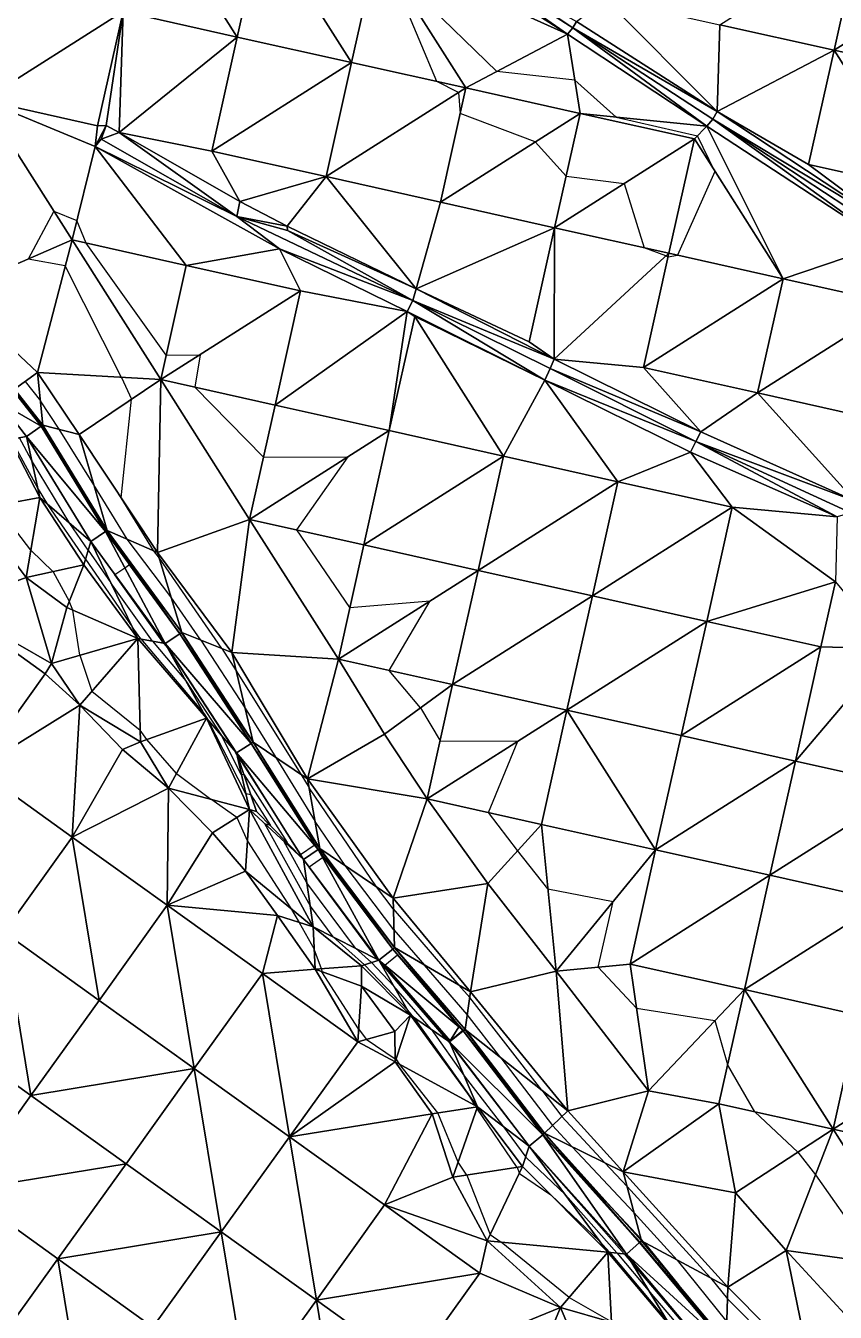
# Model space of a CAD drawing. Extents: x 452550 to 453808, y 451368 to 453069.
# Drawn here: x 453206.4 to 453275.5, y 452437.3 to 452547.2 of the extents above; entities that cross this region are included whole.
import ezdxf

# ---------------------------------------------------------------- set-up
doc = ezdxf.new("R2010")
doc.units = 0
doc.header["$LTSCALE"] = 0.35
doc.header["$MEASUREMENT"] = 0
doc.linetypes.add('DASHED', pattern=[5442.857143, 3628.571429, -1814.285714])
doc.layers.add('Default', color=42, linetype='Continuous', lineweight=25)
doc.layers.add('FPS_Contours-Minor', color=40, linetype='DASHED', lineweight=25)

msp = doc.modelspace()

# ---------------------------------------------------------------- linework, layer by layer
at = {"layer": 'Default', "color": 8, "linetype": 'Continuous', "lineweight": 25}
for points in [[(453214.68, 452548.42, 13.91), (453216.86, 452558.18, 13.97), (453224.44, 452546.24, 13.94)], [(453224.44, 452546.24, 13.94), (453216.86, 452558.18, 13.97), (453226.62, 452556, 13.98)], [(453224.44, 452546.24, 13.94), (453226.62, 452556, 13.98), (453234.2, 452544.07, 13.98)], [(453234.2, 452544.07, 13.98), (453226.62, 452556, 13.98), (453236.38, 452553.83, 14)], [(453236.38, 452553.83, 14), (453237.43, 452556.27, 13.98), (453252.64, 452546.48, 13.98)], [(453237.43, 452556.27, 13.98), (453237.92, 452556.73, 13.86), (453252.64, 452546.48, 13.98)], [(453237.92, 452556.73, 13.86), (453246.14, 452551.65, 13.94), (453253.09, 452547.02, 13.93)], [(453252.64, 452546.48, 13.98), (453237.92, 452556.73, 13.86), (453253.09, 452547.02, 13.93)], [(453275.42, 452545.11, 13.97), (453265.66, 452547.29, 13.97), (453277.59, 452554.87, 14)], [(453275.42, 452545.11, 13.97), (453277.59, 452554.87, 14), (453287.35, 452552.7, 14.04)], [(453243.96, 452541.89, 14.01), (453234.2, 452544.07, 13.98), (453236.38, 452553.83, 14)], [(453252.64, 452546.48, 13.98), (453243.96, 452541.89, 14.01), (453236.38, 452553.83, 14)], [(453285.18, 452542.94, 14), (453275.42, 452545.11, 13.97), (453287.35, 452552.7, 14.04)], [(453246.14, 452551.65, 13.94), (453253.41, 452547.58, 13.97), (453253.09, 452547.02, 13.93)], [(453202.74, 452540.84, 13.9), (453204.92, 452550.6, 13.89), (453214.68, 452548.42, 13.91)], [(453255.9, 452549.47, 13.99), (453265.42, 452539.89, 13.96), (453253.41, 452547.58, 13.97)], [(453255.9, 452549.47, 13.99), (453265.66, 452547.29, 13.97), (453265.42, 452539.89, 13.96)], [(453212.5, 452538.66, 13.87), (453202.74, 452540.84, 13.9), (453214.68, 452548.42, 13.91)], [(453212.5, 452538.66, 13.87), (453214.68, 452548.42, 13.91), (453213.24, 452538.68, 13.92)], [(453214.68, 452548.42, 13.91), (453214.35, 452538.09, 13.87), (453213.24, 452538.68, 13.92)], [(453214.68, 452548.42, 13.91), (453224.44, 452546.24, 13.94), (453214.35, 452538.09, 13.87)], [(453252.64, 452546.48, 13.98), (453253.09, 452547.02, 13.93), (453264.54, 452538.63, 13.97)], [(453265.42, 452539.89, 13.96), (453253.09, 452547.02, 13.93), (453253.41, 452547.58, 13.97)], [(453253.09, 452547.02, 13.93), (453265.42, 452539.89, 13.96), (453265.06, 452539.23, 13.9)], [(453253.09, 452547.02, 13.93), (453265.06, 452539.23, 13.9), (453264.54, 452538.63, 13.97)], [(453265.66, 452547.29, 13.97), (453275.42, 452545.11, 13.97), (453265.42, 452539.89, 13.96)], [(453224.44, 452546.24, 13.94), (453222.26, 452536.48, 13.84), (453214.35, 452538.09, 13.87)], [(453222.26, 452536.48, 13.84), (453224.44, 452546.24, 13.94), (453234.2, 452544.07, 13.98)], [(453253.72, 452539.71, 14.01), (453243.96, 452541.89, 14.01), (453252.64, 452546.48, 13.98)], [(453253.72, 452539.71, 14.01), (453252.64, 452546.48, 13.98), (453264.54, 452538.63, 13.97)], [(453275.42, 452545.11, 13.97), (453273.24, 452535.35, 13.98), (453265.42, 452539.89, 13.96)], [(453273.24, 452535.35, 13.98), (453275.42, 452545.11, 13.97), (453283, 452533.18, 14)], [(453283, 452533.18, 14), (453275.42, 452545.11, 13.97), (453285.18, 452542.94, 14)], [(453232.02, 452534.31, 13.88), (453222.26, 452536.48, 13.84), (453234.2, 452544.07, 13.98)], [(453232.02, 452534.31, 13.88), (453234.2, 452544.07, 13.98), (453243.96, 452541.89, 14.01)], [(453241.78, 452532.13, 13.98), (453232.02, 452534.31, 13.88), (453243.96, 452541.89, 14.01)], [(453241.78, 452532.13, 13.98), (453243.96, 452541.89, 14.01), (453253.72, 452539.71, 14.01)], [(453202.74, 452540.84, 13.9), (453210.32, 452528.9, 14.03), (453200.05, 452524.43, 13.96)], [(453202.74, 452540.84, 13.9), (453212.5, 452538.66, 13.87), (453212.3, 452536.9, 13.9)], [(453210.32, 452528.9, 14.03), (453202.74, 452540.84, 13.9), (453212.3, 452536.9, 13.9)], [(453251.54, 452529.95, 13.99), (453241.78, 452532.13, 13.98), (453253.72, 452539.71, 14.01)], [(453251.54, 452529.95, 13.99), (453253.72, 452539.71, 14.01), (453263.48, 452537.53, 14.01)], [(453263.48, 452537.53, 14.01), (453253.72, 452539.71, 14.01), (453264.54, 452538.63, 13.97)], [(453280.7, 452529.8, 13.95), (453265.06, 452539.23, 13.9), (453265.42, 452539.89, 13.96)], [(453273.24, 452535.35, 13.98), (453280.7, 452529.8, 13.95), (453265.42, 452539.89, 13.96)], [(453212.5, 452538.66, 13.87), (453213.24, 452538.68, 13.92), (453212.3, 452536.9, 13.9)], [(453213.24, 452538.68, 13.92), (453212.82, 452537.5, 13.81), (453212.3, 452536.9, 13.9)], [(453214.35, 452538.09, 13.87), (453212.82, 452537.5, 13.81), (453213.24, 452538.68, 13.92)], [(453271.06, 452525.59, 13.97), (453263.48, 452537.53, 14.01), (453264.54, 452538.63, 13.97)], [(453264.54, 452538.63, 13.97), (453265.06, 452539.23, 13.9), (453279.89, 452528.58, 13.96)], [(453271.06, 452525.59, 13.97), (453264.54, 452538.63, 13.97), (453279.89, 452528.58, 13.96)], [(453265.06, 452539.23, 13.9), (453280.32, 452529.19, 13.88), (453279.89, 452528.58, 13.96)], [(453280.7, 452529.8, 13.95), (453280.32, 452529.19, 13.88), (453265.06, 452539.23, 13.9)], [(453212.3, 452536.9, 13.9), (453212.82, 452537.5, 13.81), (453224.39, 452530.91, 13.71)], [(453214.35, 452538.09, 13.87), (453224.39, 452530.91, 13.71), (453212.82, 452537.5, 13.81)], [(453222.26, 452536.48, 13.84), (453224.64, 452532.2, 13.82), (453214.35, 452538.09, 13.87)], [(453224.64, 452532.2, 13.82), (453224.39, 452530.91, 13.71), (453214.35, 452538.09, 13.87)], [(453261.3, 452527.77, 14), (453251.54, 452529.95, 13.99), (453263.48, 452537.53, 14.01)], [(453271.06, 452525.59, 13.97), (453261.3, 452527.77, 14), (453263.48, 452537.53, 14.01)], [(453220.08, 452526.72, 13.82), (453210.32, 452528.9, 14.03), (453212.3, 452536.9, 13.9)], [(453220.08, 452526.72, 13.82), (453212.3, 452536.9, 13.9), (453228.04, 452528.15, 13.93)], [(453212.3, 452536.9, 13.9), (453224.39, 452530.91, 13.71), (453228.04, 452528.15, 13.93)], [(453222.26, 452536.48, 13.84), (453232.02, 452534.31, 13.88), (453224.64, 452532.2, 13.82)], [(453273.24, 452535.35, 13.98), (453283, 452533.18, 14), (453280.7, 452529.8, 13.95)], [(453232.02, 452534.31, 13.88), (453228.7, 452530.09, 13.85), (453224.64, 452532.2, 13.82)], [(453232.02, 452534.31, 13.88), (453239.72, 452524.72, 13.9), (453228.7, 452530.09, 13.85)], [(453232.02, 452534.31, 13.88), (453241.78, 452532.13, 13.98), (453239.72, 452524.72, 13.9)], [(453228.7, 452530.09, 13.85), (453224.39, 452530.91, 13.71), (453224.64, 452532.2, 13.82)], [(453241.78, 452532.13, 13.98), (453251.54, 452529.95, 13.99), (453239.72, 452524.72, 13.9)], [(453224.39, 452530.91, 13.71), (453228.7, 452530.09, 13.85), (453228.73, 452529.72, 13.93)], [(453228.73, 452529.72, 13.93), (453239.44, 452523.74, 13.79), (453224.39, 452530.91, 13.71)], [(453239.44, 452523.74, 13.79), (453228.04, 452528.15, 13.93), (453224.39, 452530.91, 13.71)], [(453239.72, 452524.72, 13.9), (453228.73, 452529.72, 13.93), (453228.7, 452530.09, 13.85)], [(453228.73, 452529.72, 13.93), (453239.72, 452524.72, 13.9), (453239.44, 452523.74, 13.79)], [(453251.54, 452529.95, 13.99), (453249.36, 452520.19, 13.91), (453239.72, 452524.72, 13.9)], [(453249.36, 452520.19, 13.91), (453251.54, 452529.95, 13.99), (453251.51, 452518.72, 13.91)], [(453251.54, 452529.95, 13.99), (453261.3, 452527.77, 14), (453251.51, 452518.72, 13.91)], [(453210.32, 452528.9, 14.03), (453207.36, 452517.59, 13.9), (453200.05, 452524.43, 13.96)], [(453210.32, 452528.9, 14.03), (453217.9, 452516.97, 14.05), (453207.36, 452517.59, 13.9)], [(453217.9, 452516.97, 14.05), (453210.32, 452528.9, 14.03), (453220.08, 452526.72, 13.82)], [(453280.82, 452523.42, 14.01), (453271.06, 452525.59, 13.97), (453279.89, 452528.58, 13.96)], [(453229.84, 452524.55, 13.88), (453220.08, 452526.72, 13.82), (453228.04, 452528.15, 13.93)], [(453229.84, 452524.55, 13.88), (453228.04, 452528.15, 13.93), (453238.94, 452522.78, 13.89)], [(453228.04, 452528.15, 13.93), (453239.44, 452523.74, 13.79), (453238.94, 452522.78, 13.89)], [(453261.3, 452527.77, 14), (453259.12, 452518.01, 13.93), (453251.51, 452518.72, 13.91)], [(453259.12, 452518.01, 13.93), (453261.3, 452527.77, 14), (453271.06, 452525.59, 13.97)], [(453217.9, 452516.97, 14.05), (453220.08, 452526.72, 13.82), (453229.84, 452524.55, 13.88)], [(453268.88, 452515.83, 13.93), (453259.12, 452518.01, 13.93), (453271.06, 452525.59, 13.97)], [(453268.88, 452515.83, 13.93), (453271.06, 452525.59, 13.97), (453280.82, 452523.42, 14.01)], [(453200.05, 452524.43, 13.96), (453207.36, 452517.59, 13.9), (453205.42, 452516.16, 13.16)], [(453227.66, 452514.79, 13.88), (453217.9, 452516.97, 14.05), (453229.84, 452524.55, 13.88)], [(453227.66, 452514.79, 13.88), (453229.84, 452524.55, 13.88), (453238.94, 452522.78, 13.89)], [(453251.51, 452518.72, 13.91), (453239.44, 452523.74, 13.79), (453239.72, 452524.72, 13.9)], [(453249.36, 452520.19, 13.91), (453251.51, 452518.72, 13.91), (453239.72, 452524.72, 13.9)], [(453238.94, 452522.78, 13.89), (453239.44, 452523.74, 13.79), (453250.7, 452516.93, 13.91)], [(453251.51, 452518.72, 13.91), (453251.17, 452517.92, 13.84), (453239.44, 452523.74, 13.79)], [(453239.44, 452523.74, 13.79), (453251.17, 452517.92, 13.84), (453250.7, 452516.93, 13.91)], [(453278.64, 452513.66, 13.98), (453268.88, 452515.83, 13.93), (453280.82, 452523.42, 14.01)], [(453237.42, 452512.61, 13.94), (453227.66, 452514.79, 13.88), (453238.94, 452522.78, 13.89)], [(453239.6, 452522.37, 13.9), (453237.42, 452512.61, 13.94), (453238.94, 452522.78, 13.89)], [(453237.42, 452512.61, 13.94), (453239.6, 452522.37, 13.9), (453247.18, 452510.43, 13.97)], [(453239.6, 452522.37, 13.9), (453238.94, 452522.78, 13.89), (453250.7, 452516.93, 13.91)], [(453250.7, 452516.93, 13.91), (453247.18, 452510.43, 13.97), (453239.6, 452522.37, 13.9)], [(453264.04, 452512.52, 13.9), (453251.17, 452517.92, 13.84), (453251.51, 452518.72, 13.91)], [(453259.12, 452518.01, 13.93), (453264.04, 452512.52, 13.9), (453251.51, 452518.72, 13.91)], [(453205.42, 452516.16, 13.16), (453207.36, 452517.59, 13.9), (453207.83, 452513.09, 13.17)], [(453217.9, 452516.97, 14.05), (453210.92, 452512.29, 13.91), (453207.36, 452517.59, 13.9)], [(453207.36, 452517.59, 13.9), (453210.92, 452512.29, 13.91), (453207.83, 452513.09, 13.17)], [(453250.7, 452516.93, 13.91), (453251.17, 452517.92, 13.84), (453263.61, 452511.69, 13.79)], [(453264.04, 452512.52, 13.9), (453263.61, 452511.69, 13.79), (453251.17, 452517.92, 13.84)], [(453259.12, 452518.01, 13.93), (453268.88, 452515.83, 13.93), (453264.04, 452512.52, 13.9)], [(453217.9, 452516.97, 14.05), (453217.63, 452502.21, 14.07), (453210.92, 452512.29, 13.91)], [(453217.9, 452516.97, 14.05), (453225.49, 452505.03, 14.14), (453217.63, 452502.21, 14.07)], [(453225.49, 452505.03, 14.14), (453217.9, 452516.97, 14.05), (453227.66, 452514.79, 13.88)], [(453256.94, 452508.25, 13.97), (453247.18, 452510.43, 13.97), (453250.7, 452516.93, 13.91)], [(453250.7, 452516.93, 13.91), (453263.61, 452511.69, 13.79), (453263.15, 452510.78, 13.92)], [(453256.94, 452508.25, 13.97), (453250.7, 452516.93, 13.91), (453263.15, 452510.78, 13.92)], [(453205.28, 452516.03, 12.56), (453207.67, 452512.98, 12.57), (453204.17, 452515, 12.56)], [(453205.42, 452516.16, 13.16), (453207.83, 452513.09, 13.17), (453205.28, 452516.03, 12.56)], [(453205.28, 452516.03, 12.56), (453207.83, 452513.09, 13.17), (453207.67, 452512.98, 12.57)], [(453268.88, 452515.83, 13.93), (453277.2, 452506.59, 13.92), (453264.04, 452512.52, 13.9)], [(453268.88, 452515.83, 13.93), (453278.64, 452513.66, 13.98), (453277.2, 452506.59, 13.92)], [(453204.17, 452515, 12.56), (453207.67, 452512.98, 12.57), (453206.43, 452512.12, 12.57)], [(453205.01, 452511.85, 13.57), (453204.17, 452515, 12.56), (453206.43, 452512.12, 12.57)], [(453225.49, 452505.03, 14.14), (453227.66, 452514.79, 13.88), (453237.42, 452512.61, 13.94)], [(453206.43, 452512.12, 12.57), (453207.67, 452512.98, 12.57), (453213.17, 452503.98, 12.53)], [(453207.67, 452512.98, 12.57), (453207.83, 452513.09, 13.17), (453213.33, 452504.09, 13.13)], [(453207.67, 452512.98, 12.57), (453213.33, 452504.09, 13.13), (453213.17, 452503.98, 12.53)], [(453207.83, 452513.09, 13.17), (453210.92, 452512.29, 13.91), (453213.33, 452504.09, 13.13)], [(453205.01, 452511.85, 13.57), (453207.56, 452506.89, 13.68), (453202.02, 452505.87, 14.16)], [(453207.56, 452506.89, 13.68), (453205.01, 452511.85, 13.57), (453206.43, 452512.12, 12.57)], [(453206.43, 452512.12, 12.57), (453213.17, 452503.98, 12.53), (453211.92, 452503.14, 12.53)], [(453207.56, 452506.89, 13.68), (453206.43, 452512.12, 12.57), (453211.92, 452503.14, 12.53)], [(453217.63, 452502.21, 14.07), (453213.33, 452504.09, 13.13), (453210.92, 452512.29, 13.91)], [(453235.25, 452502.85, 13.8), (453225.49, 452505.03, 14.14), (453237.42, 452512.61, 13.94)], [(453235.25, 452502.85, 13.8), (453237.42, 452512.61, 13.94), (453247.18, 452510.43, 13.97)], [(453277.2, 452506.59, 13.92), (453263.61, 452511.69, 13.79), (453264.04, 452512.52, 13.9)], [(453266.7, 452506.07, 13.92), (453256.94, 452508.25, 13.97), (453263.15, 452510.78, 13.92)], [(453263.15, 452510.78, 13.92), (453263.61, 452511.69, 13.79), (453275.69, 452505.25, 13.9)], [(453266.7, 452506.07, 13.92), (453263.15, 452510.78, 13.92), (453275.69, 452505.25, 13.9)], [(453276.85, 452505.6, 13.81), (453275.69, 452505.25, 13.9), (453263.61, 452511.69, 13.79)], [(453277.2, 452506.59, 13.92), (453276.85, 452505.6, 13.81), (453263.61, 452511.69, 13.79)], [(453245.01, 452500.67, 13.92), (453235.25, 452502.85, 13.8), (453247.18, 452510.43, 13.97)], [(453245.01, 452500.67, 13.92), (453247.18, 452510.43, 13.97), (453256.94, 452508.25, 13.97)], [(453254.77, 452498.49, 13.94), (453245.01, 452500.67, 13.92), (453256.94, 452508.25, 13.97)], [(453254.77, 452498.49, 13.94), (453256.94, 452508.25, 13.97), (453266.7, 452506.07, 13.92)], [(453202.02, 452505.87, 14.16), (453207.56, 452506.89, 13.68), (453206.41, 452500.05, 14.17)], [(453211.33, 452501.14, 13.81), (453206.41, 452500.05, 14.17), (453207.56, 452506.89, 13.68)], [(453211.92, 452503.14, 12.53), (453211.33, 452501.14, 13.81), (453207.56, 452506.89, 13.68)], [(453199.91, 452497.67, 14.11), (453202.02, 452505.87, 14.16), (453206.41, 452500.05, 14.17)], [(453264.53, 452496.31, 13.96), (453254.77, 452498.49, 13.94), (453266.7, 452506.07, 13.92)], [(453264.53, 452496.31, 13.96), (453266.7, 452506.07, 13.92), (453275.53, 452499.69, 13.9)], [(453266.7, 452506.07, 13.92), (453275.69, 452505.25, 13.9), (453275.53, 452499.69, 13.9)], [(453225.49, 452505.03, 14.14), (453223.98, 452493.65, 14.24), (453217.63, 452502.21, 14.07)], [(453225.49, 452505.03, 14.14), (453233.07, 452493.09, 14.16), (453223.98, 452493.65, 14.24)], [(453233.07, 452493.09, 14.16), (453225.49, 452505.03, 14.14), (453235.25, 452502.85, 13.8)], [(453215.95, 452494.86, 13.63), (453211.33, 452501.14, 13.81), (453211.92, 452503.14, 12.53)], [(453211.92, 452503.14, 12.53), (453213.17, 452503.98, 12.53), (453218.29, 452494.41, 12.44)], [(453215.95, 452494.86, 13.63), (453211.92, 452503.14, 12.53), (453218.29, 452494.41, 12.44)], [(453213.17, 452503.98, 12.53), (453213.33, 452504.09, 13.13), (453219.53, 452495.26, 12.44)], [(453213.17, 452503.98, 12.53), (453219.53, 452495.26, 12.44), (453218.29, 452494.41, 12.44)], [(453213.33, 452504.09, 13.13), (453219.69, 452495.37, 13.04), (453219.53, 452495.26, 12.44)], [(453213.33, 452504.09, 13.13), (453217.63, 452502.21, 14.07), (453219.69, 452495.37, 13.04)], [(453223.98, 452493.65, 14.24), (453219.69, 452495.37, 13.04), (453217.63, 452502.21, 14.07)], [(453233.07, 452493.09, 14.16), (453235.25, 452502.85, 13.8), (453245.01, 452500.67, 13.92)], [(453206.41, 452500.05, 14.17), (453211.33, 452501.14, 13.81), (453209.88, 452497.5, 14.03)], [(453211.33, 452501.14, 13.81), (453215.95, 452494.86, 13.63), (453209.88, 452497.5, 14.03)], [(453199.91, 452497.67, 14.11), (453206.41, 452500.05, 14.17), (453208.56, 452492.71, 14.18)], [(453206.41, 452500.05, 14.17), (453209.88, 452497.5, 14.03), (453208.56, 452492.71, 14.18)], [(453242.83, 452490.91, 13.8), (453233.07, 452493.09, 14.16), (453245.01, 452500.67, 13.92)], [(453242.83, 452490.91, 13.8), (453245.01, 452500.67, 13.92), (453254.77, 452498.49, 13.94)], [(453274.29, 452494.14, 13.96), (453264.53, 452496.31, 13.96), (453275.53, 452499.69, 13.9)], [(453274.29, 452494.14, 13.96), (453275.53, 452499.69, 13.9), (453280.26, 452493.97, 13.88)], [(453208.04, 452491.84, 14.11), (453202.21, 452483.71, 14.07), (453199.91, 452497.67, 14.11)], [(453208.04, 452491.84, 14.11), (453199.91, 452497.67, 14.11), (453208.56, 452492.71, 14.18)], [(453252.59, 452488.73, 13.89), (453242.83, 452490.91, 13.8), (453254.77, 452498.49, 13.94)], [(453252.59, 452488.73, 13.89), (453254.77, 452498.49, 13.94), (453264.53, 452496.31, 13.96)], [(453209.88, 452497.5, 14.03), (453215.95, 452494.86, 13.63), (453208.56, 452492.71, 14.18)], [(453219.53, 452495.26, 12.44), (453219.69, 452495.37, 13.04), (453225.79, 452485.99, 13.05)], [(453219.69, 452495.37, 13.04), (453223.98, 452493.65, 14.24), (453225.79, 452485.99, 13.05)], [(453262.35, 452486.55, 13.92), (453252.59, 452488.73, 13.89), (453264.53, 452496.31, 13.96)], [(453262.35, 452486.55, 13.92), (453264.53, 452496.31, 13.96), (453274.29, 452494.14, 13.96)], [(453208.56, 452492.71, 14.18), (453215.95, 452494.86, 13.63), (453210.98, 452489.15, 14.1)], [(453215.95, 452494.86, 13.63), (453216.17, 452486.01, 14.05), (453210.98, 452489.15, 14.1)], [(453221.82, 452488.04, 13.56), (453216.17, 452486.01, 14.05), (453215.95, 452494.86, 13.63)], [(453218.29, 452494.41, 12.44), (453221.82, 452488.04, 13.56), (453215.95, 452494.86, 13.63)], [(453218.29, 452494.41, 12.44), (453219.53, 452495.26, 12.44), (453225.62, 452485.88, 12.45)], [(453218.29, 452494.41, 12.44), (453225.62, 452485.88, 12.45), (453224.36, 452485.08, 12.45)], [(453221.82, 452488.04, 13.56), (453218.29, 452494.41, 12.44), (453224.36, 452485.08, 12.45)], [(453219.53, 452495.26, 12.44), (453225.79, 452485.99, 13.05), (453225.62, 452485.88, 12.45)], [(453233.07, 452493.09, 14.16), (453230.43, 452482.87, 14.13), (453223.98, 452493.65, 14.24)], [(453230.43, 452482.87, 14.13), (453225.79, 452485.99, 13.05), (453223.98, 452493.65, 14.24)], [(453272.11, 452484.38, 13.99), (453262.35, 452486.55, 13.92), (453274.29, 452494.14, 13.96)], [(453272.11, 452484.38, 13.99), (453274.29, 452494.14, 13.96), (453280.26, 452493.97, 13.88)], [(453281.87, 452482.2, 13.98), (453272.11, 452484.38, 13.99), (453280.26, 452493.97, 13.88)], [(453208.04, 452491.84, 14.11), (453208.56, 452492.71, 14.18), (453210.98, 452489.15, 14.1)], [(453237.02, 452486.68, 14.23), (453230.43, 452482.87, 14.13), (453233.07, 452493.09, 14.16)], [(453237.02, 452486.68, 14.23), (453233.07, 452493.09, 14.16), (453242.83, 452490.91, 13.8)], [(453202.21, 452483.71, 14.07), (453208.04, 452491.84, 14.11), (453210.98, 452489.15, 14.1)], [(453237.02, 452486.68, 14.23), (453242.83, 452490.91, 13.8), (453240.65, 452481.15, 14.21)], [(453240.65, 452481.15, 14.21), (453242.83, 452490.91, 13.8), (453252.59, 452488.73, 13.89)], [(453210.34, 452477.89, 14.03), (453202.21, 452483.71, 14.07), (453210.98, 452489.15, 14.1)], [(453210.34, 452477.89, 14.03), (453210.98, 452489.15, 14.1), (453214.63, 452485.37, 14.1)], [(453210.98, 452489.15, 14.1), (453216.17, 452486.01, 14.05), (453214.63, 452485.37, 14.1)], [(453250.41, 452478.97, 13.82), (453240.65, 452481.15, 14.21), (453252.59, 452488.73, 13.89)], [(453250.41, 452478.97, 13.82), (453252.59, 452488.73, 13.89), (453260.17, 452476.8, 13.83)], [(453260.17, 452476.8, 13.83), (453252.59, 452488.73, 13.89), (453262.35, 452486.55, 13.92)], [(453216.17, 452486.01, 14.05), (453221.82, 452488.04, 13.56), (453218.55, 452482.06, 14.12)], [(453225.47, 452480.25, 13.89), (453218.55, 452482.06, 14.12), (453221.82, 452488.04, 13.56)], [(453224.36, 452485.08, 12.45), (453225.47, 452480.25, 13.89), (453221.82, 452488.04, 13.56)], [(453237.02, 452486.68, 14.23), (453240.65, 452481.15, 14.21), (453230.43, 452482.87, 14.13)], [(453260.17, 452476.8, 13.83), (453262.35, 452486.55, 13.92), (453272.11, 452484.38, 13.99)], [(453214.63, 452485.37, 14.1), (453216.17, 452486.01, 14.05), (453218.55, 452482.06, 14.12)], [(453224.36, 452485.08, 12.45), (453225.62, 452485.88, 12.45), (453231.34, 452476.81, 12.5)], [(453225.62, 452485.88, 12.45), (453225.79, 452485.99, 13.05), (453231.5, 452476.92, 13.1)], [(453225.62, 452485.88, 12.45), (453231.5, 452476.92, 13.1), (453231.34, 452476.81, 12.5)], [(453225.79, 452485.99, 13.05), (453230.43, 452482.87, 14.13), (453231.5, 452476.92, 13.1)], [(453210.34, 452477.89, 14.03), (453214.63, 452485.37, 14.1), (453218.55, 452482.06, 14.12)], [(453224.36, 452485.08, 12.45), (453231.34, 452476.81, 12.5), (453230.1, 452475.96, 12.5)], [(453226.09, 452480.08, 13.92), (453224.36, 452485.08, 12.45), (453230.1, 452475.96, 12.5)], [(453226.09, 452480.08, 13.92), (453225.47, 452480.25, 13.89), (453224.36, 452485.08, 12.45)], [(453269.93, 452474.62, 13.96), (453260.17, 452476.8, 13.83), (453272.11, 452484.38, 13.99)], [(453269.93, 452474.62, 13.96), (453272.11, 452484.38, 13.99), (453281.87, 452482.2, 13.98)], [(453210.34, 452477.89, 14.03), (453204.51, 452469.76, 14.03), (453202.21, 452483.71, 14.07)], [(453240.65, 452481.15, 14.21), (453237.74, 452472.67, 14.26), (453230.43, 452482.87, 14.13)], [(453237.74, 452472.67, 14.26), (453231.5, 452476.92, 13.1), (453230.43, 452482.87, 14.13)], [(453279.69, 452472.44, 13.97), (453269.93, 452474.62, 13.96), (453281.87, 452482.2, 13.98)], [(453218.46, 452472.06, 14.08), (453210.34, 452477.89, 14.03), (453218.55, 452482.06, 14.12)], [(453218.46, 452472.06, 14.08), (453218.55, 452482.06, 14.12), (453222.32, 452478.24, 14.21)], [(453218.55, 452482.06, 14.12), (453225.47, 452480.25, 13.89), (453222.32, 452478.24, 14.21)], [(453245.84, 452473.93, 14.23), (453237.74, 452472.67, 14.26), (453240.65, 452481.15, 14.21)], [(453245.84, 452473.93, 14.23), (453240.65, 452481.15, 14.21), (453250.41, 452478.97, 13.82)], [(453222.32, 452478.24, 14.21), (453225.47, 452480.25, 13.89), (453225.15, 452474.96, 14.1)], [(453230.93, 452470.21, 13.95), (453225.15, 452474.96, 14.1), (453225.47, 452480.25, 13.89)], [(453230.1, 452475.96, 12.5), (453230.93, 452470.21, 13.95), (453225.47, 452480.25, 13.89)], [(453225.47, 452480.25, 13.89), (453226.09, 452480.08, 13.92), (453230.1, 452475.96, 12.5)], [(453251.66, 452466.43, 14.23), (453245.84, 452473.93, 14.23), (453250.41, 452478.97, 13.82)], [(453251.66, 452466.43, 14.23), (453250.41, 452478.97, 13.82), (453260.17, 452476.8, 13.83)], [(453212.64, 452463.93, 14.03), (453204.51, 452469.76, 14.03), (453210.34, 452477.89, 14.03)], [(453218.46, 452472.06, 14.08), (453212.64, 452463.93, 14.03), (453210.34, 452477.89, 14.03)], [(453218.46, 452472.06, 14.08), (453222.32, 452478.24, 14.21), (453225.15, 452474.96, 14.1)], [(453230.1, 452475.96, 12.5), (453231.34, 452476.81, 12.5), (453236.54, 452467.37, 12.47)], [(453231.34, 452476.81, 12.5), (453231.5, 452476.92, 13.1), (453237.71, 452468.31, 12.47)], [(453231.34, 452476.81, 12.5), (453237.71, 452468.31, 12.47), (453236.54, 452467.37, 12.47)], [(453231.5, 452476.92, 13.1), (453237.87, 452468.44, 13.07), (453237.71, 452468.31, 12.47)], [(453231.5, 452476.92, 13.1), (453237.74, 452472.67, 14.26), (453237.87, 452468.44, 13.07)], [(453251.66, 452466.43, 14.23), (453260.17, 452476.8, 13.83), (453257.99, 452467.04, 13.82)], [(453257.99, 452467.04, 13.82), (453260.17, 452476.8, 13.83), (453269.93, 452474.62, 13.96)], [(453230.93, 452470.21, 13.95), (453230.1, 452475.96, 12.5), (453236.54, 452467.37, 12.47)], [(453218.46, 452472.06, 14.08), (453225.15, 452474.96, 14.1), (453227.88, 452471.18, 14.08)], [(453230.93, 452470.21, 13.95), (453227.88, 452471.18, 14.08), (453225.15, 452474.96, 14.1)], [(453267.75, 452464.86, 13.85), (453257.99, 452467.04, 13.82), (453269.93, 452474.62, 13.96)], [(453267.75, 452464.86, 13.85), (453269.93, 452474.62, 13.96), (453279.69, 452472.44, 13.97)], [(453245.84, 452473.93, 14.23), (453244.36, 452464.66, 14.17), (453237.74, 452472.67, 14.26)], [(453251.66, 452466.43, 14.23), (453244.36, 452464.66, 14.17), (453245.84, 452473.93, 14.23)], [(453237.74, 452472.67, 14.26), (453244.36, 452464.66, 14.17), (453237.87, 452468.44, 13.07)], [(453277.51, 452462.68, 13.95), (453267.75, 452464.86, 13.85), (453279.69, 452472.44, 13.97)], [(453220.76, 452458.1, 14.07), (453212.64, 452463.93, 14.03), (453218.46, 452472.06, 14.08)], [(453226.59, 452466.23, 14.11), (453220.76, 452458.1, 14.07), (453218.46, 452472.06, 14.08)], [(453226.59, 452466.23, 14.11), (453218.46, 452472.06, 14.08), (453227.88, 452471.18, 14.08)], [(453226.59, 452466.23, 14.11), (453227.88, 452471.18, 14.08), (453231.08, 452466.59, 14.05)], [(453227.88, 452471.18, 14.08), (453230.93, 452470.21, 13.95), (453231.08, 452466.59, 14.05)], [(453236.54, 452467.37, 12.47), (453235.05, 452466.88, 13.72), (453230.93, 452470.21, 13.95)], [(453230.93, 452470.21, 13.95), (453235.05, 452466.88, 13.72), (453231.08, 452466.59, 14.05)], [(453206.81, 452455.81, 14.02), (453198.68, 452461.63, 14.05), (453204.51, 452469.76, 14.03)], [(453212.64, 452463.93, 14.03), (453206.81, 452455.81, 14.02), (453204.51, 452469.76, 14.03)], [(453236.54, 452467.37, 12.47), (453237.71, 452468.31, 12.47), (453243.35, 452461.66, 12.91)], [(453237.71, 452468.31, 12.47), (453237.87, 452468.44, 13.07), (453243.74, 452461.33, 12.46)], [(453243.35, 452461.66, 12.91), (453237.71, 452468.31, 12.47), (453243.74, 452461.33, 12.46)], [(453237.87, 452468.44, 13.07), (453243.89, 452461.45, 13.06), (453243.74, 452461.33, 12.46)], [(453237.87, 452468.44, 13.07), (453244.36, 452464.66, 14.17), (453243.89, 452461.45, 13.06)], [(453231.08, 452466.59, 14.05), (453235.05, 452466.88, 13.72), (453235.04, 452465.16, 13.72)], [(453239.24, 452462.68, 13.6), (453235.04, 452465.16, 13.72), (453235.05, 452466.88, 13.72)], [(453236.54, 452467.37, 12.47), (453239.24, 452462.68, 13.6), (453235.05, 452466.88, 13.72)], [(453236.54, 452467.37, 12.47), (453243.35, 452461.66, 12.91), (453242.57, 452460.38, 12.46)], [(453239.24, 452462.68, 13.6), (453236.54, 452467.37, 12.47), (453242.57, 452460.38, 12.46)], [(453259.56, 452456.21, 14.33), (453251.66, 452466.43, 14.23), (453257.99, 452467.04, 13.82)], [(453259.56, 452456.21, 14.33), (453257.99, 452467.04, 13.82), (453267.75, 452464.86, 13.85)], [(453228.89, 452452.28, 14.02), (453220.76, 452458.1, 14.07), (453226.59, 452466.23, 14.11)], [(453234.72, 452460.4, 14.08), (453226.59, 452466.23, 14.11), (453231.08, 452466.59, 14.05)], [(453234.72, 452460.4, 14.08), (453228.89, 452452.28, 14.02), (453226.59, 452466.23, 14.11)], [(453234.72, 452460.4, 14.08), (453231.08, 452466.59, 14.05), (453235.04, 452465.16, 13.72)], [(453251.66, 452466.43, 14.23), (453252.66, 452454.5, 14.32), (453244.36, 452464.66, 14.17)], [(453259.56, 452456.21, 14.33), (453252.66, 452454.5, 14.32), (453251.66, 452466.43, 14.23)], [(453234.72, 452460.4, 14.08), (453235.04, 452465.16, 13.72), (453237.89, 452461.28, 13.73)], [(453235.04, 452465.16, 13.72), (453239.24, 452462.68, 13.6), (453237.89, 452461.28, 13.73)], [(453244.36, 452464.66, 14.17), (453252.66, 452454.5, 14.32), (453243.89, 452461.45, 13.06)], [(453259.56, 452456.21, 14.33), (453267.75, 452464.86, 13.85), (453265.57, 452455.1, 14.08)], [(453265.57, 452455.1, 14.08), (453267.75, 452464.86, 13.85), (453275.33, 452452.92, 13.83)], [(453275.33, 452452.92, 13.83), (453267.75, 452464.86, 13.85), (453277.51, 452462.68, 13.95)], [(453220.76, 452458.1, 14.07), (453206.81, 452455.81, 14.02), (453212.64, 452463.93, 14.03)], [(453237.93, 452458.67, 14.03), (453237.89, 452461.28, 13.73), (453239.24, 452462.68, 13.6)], [(453244.95, 452454.85, 13.49), (453237.93, 452458.67, 14.03), (453239.24, 452462.68, 13.6)], [(453242.57, 452460.38, 12.46), (453244.95, 452454.85, 13.49), (453239.24, 452462.68, 13.6)], [(453275.33, 452452.92, 13.83), (453277.51, 452462.68, 13.95), (453287.27, 452460.5, 13.93)], [(453206.81, 452455.81, 14.02), (453200.98, 452447.68, 14.01), (453198.68, 452461.63, 14.05)], [(453234.72, 452460.4, 14.08), (453237.89, 452461.28, 13.73), (453237.93, 452458.67, 14.03)], [(453243.35, 452461.66, 12.91), (453243.74, 452461.33, 12.46), (453242.57, 452460.38, 12.46)], [(453242.57, 452460.38, 12.46), (453243.74, 452461.33, 12.46), (453250.54, 452452.45, 12.48)], [(453243.74, 452461.33, 12.46), (453243.89, 452461.45, 13.06), (453250.69, 452452.58, 13.08)], [(453243.74, 452461.33, 12.46), (453250.69, 452452.58, 13.08), (453250.54, 452452.45, 12.48)], [(453243.89, 452461.45, 13.06), (453252.66, 452454.5, 14.32), (453250.69, 452452.58, 13.08)], [(453228.89, 452452.28, 14.02), (453234.72, 452460.4, 14.08), (453237.93, 452458.67, 14.03)], [(453242.57, 452460.38, 12.46), (453250.54, 452452.45, 12.48), (453249.38, 452451.49, 12.48)], [(453244.95, 452454.85, 13.49), (453242.57, 452460.38, 12.46), (453249.38, 452451.49, 12.48)], [(453285.09, 452450.74, 13.92), (453275.33, 452452.92, 13.83), (453287.27, 452460.5, 13.93)], [(453214.94, 452449.98, 14.08), (453206.81, 452455.81, 14.02), (453220.76, 452458.1, 14.07)], [(453223.06, 452444.15, 14.03), (453214.94, 452449.98, 14.08), (453220.76, 452458.1, 14.07)], [(453228.89, 452452.28, 14.02), (453223.06, 452444.15, 14.03), (453220.76, 452458.1, 14.07)], [(453228.89, 452452.28, 14.02), (453237.93, 452458.67, 14.03), (453241.09, 452454.25, 14.07)], [(453244.95, 452454.85, 13.49), (453241.09, 452454.25, 14.07), (453237.93, 452458.67, 14.03)], [(453214.94, 452449.98, 14.08), (453200.98, 452447.68, 14.01), (453206.81, 452455.81, 14.02)], [(453259.56, 452456.21, 14.33), (453257.4, 452449.29, 14.28), (453252.66, 452454.5, 14.32)], [(453259.56, 452456.21, 14.33), (453265.57, 452455.1, 14.08), (453257.4, 452449.29, 14.28)], [(453241.09, 452454.25, 14.07), (453244.95, 452454.85, 13.49), (453242.86, 452448.82, 14.14)], [(453244.95, 452454.85, 13.49), (453248.81, 452449.74, 13.44), (453242.86, 452448.82, 14.14)], [(453248.81, 452449.74, 13.44), (453244.95, 452454.85, 13.49), (453249.38, 452451.49, 12.48)], [(453266.99, 452447.49, 14.3), (453257.4, 452449.29, 14.28), (453265.57, 452455.1, 14.08)], [(453266.99, 452447.49, 14.3), (453265.57, 452455.1, 14.08), (453275.33, 452452.92, 13.83)], [(453237.02, 452446.45, 14.05), (453228.89, 452452.28, 14.02), (453241.09, 452454.25, 14.07)], [(453237.02, 452446.45, 14.05), (453241.09, 452454.25, 14.07), (453242.86, 452448.82, 14.14)], [(453252.66, 452454.5, 14.32), (453257.4, 452449.29, 14.28), (453250.69, 452452.58, 13.08)], [(453249.38, 452451.49, 12.48), (453250.54, 452452.45, 12.48), (453257.67, 452442.26, 12.36)], [(453250.54, 452452.45, 12.48), (453250.69, 452452.58, 13.08), (453258.8, 452443.25, 12.36)], [(453250.54, 452452.45, 12.48), (453258.8, 452443.25, 12.36), (453257.67, 452442.26, 12.36)], [(453250.69, 452452.58, 13.08), (453258.95, 452443.38, 12.96), (453258.8, 452443.25, 12.36)], [(453250.69, 452452.58, 13.08), (453257.4, 452449.29, 14.28), (453258.95, 452443.38, 12.96)], [(453271.31, 452442.55, 14.28), (453266.99, 452447.49, 14.3), (453275.33, 452452.92, 13.83)], [(453271.31, 452442.55, 14.28), (453275.33, 452452.92, 13.83), (453282.92, 452440.98, 13.86)], [(453282.92, 452440.98, 13.86), (453275.33, 452452.92, 13.83), (453285.09, 452450.74, 13.92)], [(453231.19, 452438.32, 14.02), (453223.06, 452444.15, 14.03), (453228.89, 452452.28, 14.02)], [(453237.02, 452446.45, 14.05), (453231.19, 452438.32, 14.02), (453228.89, 452452.28, 14.02)], [(453256.08, 452442.43, 13.61), (453248.81, 452449.74, 13.44), (453249.38, 452451.49, 12.48)], [(453256.08, 452442.43, 13.61), (453249.38, 452451.49, 12.48), (453257.67, 452442.26, 12.36)], [(453209.11, 452441.85, 14.07), (453200.98, 452447.68, 14.01), (453214.94, 452449.98, 14.08)], [(453223.06, 452444.15, 14.03), (453209.11, 452441.85, 14.07), (453214.94, 452449.98, 14.08)], [(453242.86, 452448.82, 14.14), (453248.81, 452449.74, 13.44), (453245.78, 452443.39, 14.05)], [(453248.81, 452449.74, 13.44), (453256.08, 452442.43, 13.61), (453245.78, 452443.39, 14.05)], [(453266.33, 452439.44, 14.26), (453258.95, 452443.38, 12.96), (453257.4, 452449.29, 14.28)], [(453266.99, 452447.49, 14.3), (453266.33, 452439.44, 14.26), (453257.4, 452449.29, 14.28)], [(453237.02, 452446.45, 14.05), (453242.86, 452448.82, 14.14), (453245.78, 452443.39, 14.05)], [(453209.11, 452441.85, 14.07), (453203.28, 452433.73, 14.05), (453200.98, 452447.68, 14.01)], [(453271.31, 452442.55, 14.28), (453266.33, 452439.44, 14.26), (453266.99, 452447.49, 14.3)], [(453245.14, 452440.62, 14.04), (453231.19, 452438.32, 14.02), (453237.02, 452446.45, 14.05)], [(453245.14, 452440.62, 14.04), (453237.02, 452446.45, 14.05), (453245.78, 452443.39, 14.05)], [(453217.23, 452436.02, 14), (453209.11, 452441.85, 14.07), (453223.06, 452444.15, 14.03)], [(453225.36, 452430.2, 14.02), (453217.23, 452436.02, 14), (453223.06, 452444.15, 14.03)], [(453231.19, 452438.32, 14.02), (453225.36, 452430.2, 14.02), (453223.06, 452444.15, 14.03)], [(453245.14, 452440.62, 14.04), (453245.78, 452443.39, 14.05), (453252.05, 452437.69, 14.09)], [(453245.78, 452443.39, 14.05), (453256.08, 452442.43, 13.61), (453252.05, 452437.69, 14.09)], [(453257.67, 452442.26, 12.36), (453258.8, 452443.25, 12.36), (453266.06, 452434.59, 12.46)], [(453258.8, 452443.25, 12.36), (453258.95, 452443.38, 12.96), (453266.2, 452434.73, 13.06)], [(453258.8, 452443.25, 12.36), (453266.2, 452434.73, 13.06), (453266.06, 452434.59, 12.46)], [(453258.95, 452443.38, 12.96), (453266.33, 452439.44, 14.26), (453266.2, 452434.73, 13.06)], [(453211.41, 452427.9, 14), (453203.28, 452433.73, 14.05), (453209.11, 452441.85, 14.07)], [(453217.23, 452436.02, 14), (453211.41, 452427.9, 14), (453209.11, 452441.85, 14.07)], [(453252.05, 452437.69, 14.09), (453256.08, 452442.43, 13.61), (453256.39, 452436.43, 14)], [(453257.67, 452442.26, 12.36), (453261.51, 452436.02, 13.59), (453256.08, 452442.43, 13.61)], [(453261.51, 452436.02, 13.59), (453256.39, 452436.43, 14), (453256.08, 452442.43, 13.61)], [(453261.51, 452436.02, 13.59), (453257.67, 452442.26, 12.36), (453264.99, 452433.53, 12.46)], [(453257.67, 452442.26, 12.36), (453266.06, 452434.59, 12.46), (453264.99, 452433.53, 12.46)], [(453271.31, 452442.55, 14.28), (453273.43, 452432.28, 14.25), (453266.33, 452439.44, 14.26)], [(453279.29, 452433.9, 14.34), (453273.43, 452432.28, 14.25), (453271.31, 452442.55, 14.28)], [(453279.29, 452433.9, 14.34), (453271.31, 452442.55, 14.28), (453282.92, 452440.98, 13.86)], [(453239.31, 452432.49, 14), (453231.19, 452438.32, 14.02), (453245.14, 452440.62, 14.04)], [(453239.31, 452432.49, 14), (453245.14, 452440.62, 14.04), (453252.05, 452437.69, 14.09)], [(453266.33, 452439.44, 14.26), (453273.43, 452432.28, 14.25), (453266.2, 452434.73, 13.06)], [(453233.49, 452424.37, 14.02), (453225.36, 452430.2, 14.02), (453231.19, 452438.32, 14.02)], [(453239.31, 452432.49, 14), (453233.49, 452424.37, 14.02), (453231.19, 452438.32, 14.02)], [(453247.44, 452426.67, 14), (453239.31, 452432.49, 14), (453252.05, 452437.69, 14.09)], [(453253.27, 452434.79, 14.1), (453247.44, 452426.67, 14), (453252.05, 452437.69, 14.09)], [(453253.27, 452434.79, 14.1), (453252.05, 452437.69, 14.09), (453256.39, 452436.43, 14)]]:
    msp.add_3dface(points, dxfattribs=at)
at = {"layer": 'FPS_Contours-Minor', "color": 12, "linetype": 'Continuous', "lineweight": 25}
for p, q in [((453246.6, 452543.29, 14), (453237.33, 452552.33, 14)), ((453241.49, 452542.44, 14), (453237.33, 452552.33, 14)), ((453253.27, 452542.54, 14), (453246.6, 452543.29, 14)), ((453243.34, 452541.49, 14), (453241.49, 452542.44, 14)), ((453243.34, 452541.49, 14), (453243.47, 452539.7, 14)), ((453256.79, 452539.4, 14), (453253.27, 452542.54, 14)), ((453249.89, 452537.28, 14), (453243.47, 452539.7, 14)), ((453256.79, 452539.4, 14), (453263.74, 452537.8, 14)), ((453249.89, 452537.28, 14), (453252.52, 452534.36, 14)), ((453265.24, 452534.75, 14), (453263.74, 452537.8, 14)), ((453252.52, 452534.36, 14), (453257.48, 452533.72, 14)), ((453265.24, 452534.75, 14), (453262.05, 452527.61, 14)), ((453257.48, 452533.72, 14), (453259.2, 452528.24, 14)), ((453208.76, 452531.36, 14), (453206.57, 452527.27, 14)), ((453208.76, 452531.36, 14), (453210.73, 452530.57, 14)), ((453211.54, 452528.63, 14), (453210.73, 452530.57, 14)), ((453218.37, 452519.05, 14), (453211.54, 452528.63, 14)), ((453209.74, 452526.68, 14), (453206.57, 452527.27, 14)), ((453261.05, 452527.54, 14), (453259.2, 452528.24, 14)), ((453261.05, 452527.54, 14), (453261.23, 452527.45, 14)), ((453261.23, 452527.45, 14), (453262.05, 452527.61, 14)), ((453214.55, 452517.16, 14), (453209.74, 452526.68, 14)), ((453218.37, 452519.05, 14), (453221.26, 452519.1, 14)), ((453221.26, 452519.1, 14), (453220.8, 452516.32, 14)), ((453206.32, 452516.82, 13.5), (453207.62, 452515.15, 13.5)), ((453214.55, 452517.16, 14), (453215.41, 452515.29, 14)), ((453226.67, 452510.35, 14), (453220.8, 452516.32, 14)), ((453207.13, 452513.9, 13), (453205.38, 452516.13, 13)), ((453209.21, 452512.73, 13.5), (453207.62, 452515.15, 13.5)), ((453214.53, 452506.86, 14), (453215.41, 452515.29, 14)), ((453207.13, 452513.9, 13), (453207.79, 452513.06, 13)), ((453207.79, 452513.06, 13), (453212.03, 452506.14, 13)), ((453207.38, 452507.74, 13.5), (453205.11, 452511.87, 13.5)), ((453206.87, 452510.09, 13), (453205.82, 452512, 13)), ((453212.19, 452507.97, 13.5), (453209.21, 452512.73, 13.5)), ((453210.14, 452504.67, 13), (453206.87, 452510.09, 13)), ((453226.67, 452510.35, 14), (453233.91, 452510.38, 14)), ((453229.51, 452504.13, 14), (453233.91, 452510.38, 14)), ((453208.25, 452506.3, 13.5), (453207.38, 452507.74, 13.5)), ((453215.02, 452503.35, 13.5), (453212.19, 452507.97, 13.5)), ((453217.29, 452502.36, 14), (453214.53, 452506.86, 14)), ((453206.81, 452502.39, 14), (453203.87, 452506.21, 14)), ((453211.47, 452501.62, 13.5), (453208.25, 452506.3, 13.5)), ((453213.3, 452504.07, 13), (453212.03, 452506.14, 13)), ((453211.7, 452502.41, 13), (453210.14, 452504.67, 13)), ((453234.05, 452497.49, 14), (453229.51, 452504.13, 14)), ((453214.5, 452502.43, 13), (453213.3, 452504.07, 13)), ((453218.77, 452498.42, 13.5), (453215.02, 452503.35, 13.5)), ((453206.81, 452502.39, 14), (453208.7, 452500.56, 14)), ((453211.7, 452502.41, 13), (453213.64, 452499.61, 13)), ((453214.5, 452502.43, 13), (453219.68, 452495.37, 13)), ((453217.78, 452501.71, 14), (453217.29, 452502.36, 14)), ((453211.47, 452501.62, 13.5), (453215.46, 452495.86, 13.5)), ((453214.83, 452500.87, 12.5), (453213.99, 452500.3, 12.5)), ((453215.23, 452501.14, 12.5), (453214.83, 452500.87, 12.5)), ((453218.97, 452496.05, 12.5), (453215.23, 452501.14, 12.5)), ((453223.11, 452494, 14), (453217.78, 452501.71, 14)), ((453208.7, 452500.56, 14), (453210.09, 452498.04, 14)), ((453218.17, 452494.43, 12.5), (453213.99, 452500.3, 12.5)), ((453217.19, 452494.62, 13), (453213.64, 452499.61, 13)), ((453210.39, 452497.28, 14), (453210.09, 452498.04, 14)), ((453221.33, 452494.71, 13.5), (453218.77, 452498.42, 13.5)), ((453234.05, 452497.49, 14), (453240.9, 452498.06, 14)), ((453237.41, 452492.12, 14), (453240.9, 452498.06, 14)), ((453210.99, 452493.42, 14), (453210.39, 452497.28, 14)), ((453216.21, 452494.81, 13.5), (453215.46, 452495.86, 13.5)), ((453218.97, 452496.05, 12.5), (453219.54, 452495.27, 12.5)), ((453225.31, 452486.7, 13), (453219.68, 452495.37, 13)), ((453216.21, 452494.81, 13.5), (453221.62, 452488.41, 13.5)), ((453217.19, 452494.62, 13), (453220.05, 452491.23, 13)), ((453218.17, 452494.43, 12.5), (453218.48, 452494.06, 12.5)), ((453220.16, 452494.32, 12.5), (453219.54, 452495.27, 12.5)), ((453220.16, 452494.32, 12.5), (453225.64, 452485.89, 12.5)), ((453221.33, 452494.71, 13.5), (453225.11, 452488.89, 13.5)), ((453210.99, 452493.42, 14), (453212.02, 452490.35, 14)), ((453218.48, 452494.06, 12.5), (453224.24, 452485.22, 12.5)), ((453223.11, 452494, 14), (453224.35, 452492.09, 14)), ((453224.35, 452492.09, 14), (453229.87, 452483.25, 14)), ((453240.09, 452488.92, 14), (453237.41, 452492.12, 14)), ((453220.05, 452491.23, 13), (453223.1, 452486.55, 13)), ((453212.02, 452490.35, 14), (453216.14, 452487.03, 14)), ((453225.11, 452488.89, 13.5), (453227.73, 452484.69, 13.5)), ((453240.09, 452488.92, 14), (453241.76, 452486.12, 14)), ((453221.62, 452488.41, 13.5), (453221.96, 452487.87, 13.5)), ((453225.17, 452481.57, 13.5), (453221.96, 452487.87, 13.5)), ((453216.72, 452486.21, 14), (453216.14, 452487.03, 14)), ((453224.78, 452483.23, 13), (453223.1, 452486.55, 13)), ((453225.31, 452486.7, 13), (453225.78, 452485.98, 13)), ((453219.24, 452483.33, 14), (453216.72, 452486.21, 14)), ((453226.1, 452485.16, 12.5), (453225.64, 452485.89, 12.5)), ((453230.58, 452478.33, 13), (453225.78, 452485.98, 13)), ((453241.76, 452486.12, 14), (453248.39, 452486.07, 14)), ((453245.88, 452479.98, 14), (453248.39, 452486.07, 14)), ((453224.4, 452484.9, 12.5), (453224.24, 452485.22, 12.5)), ((453224.42, 452484.89, 12.5), (453224.4, 452484.9, 12.5)), ((453224.42, 452484.89, 12.5), (453229.83, 452476.39, 12.5)), ((453226.1, 452485.16, 12.5), (453231.07, 452477.24, 12.5)), ((453227.73, 452484.69, 13.5), (453231.09, 452479.22, 13.5)), ((453219.24, 452483.33, 14), (453222.19, 452481.11, 14)), ((453225.01, 452483.2, 13), (453224.78, 452483.23, 13)), ((453229.87, 452483.25, 14), (453230.57, 452482.1, 14)), ((453225.01, 452483.2, 13), (453228.69, 452477.41, 13)), ((453224.41, 452479.57, 14), (453222.19, 452481.11, 14)), ((453225.59, 452481.5, 13.5), (453225.17, 452481.57, 13.5)), ((453225.59, 452481.5, 13.5), (453227.27, 452478.86, 13.5)), ((453236.33, 452473.63, 14), (453230.57, 452482.1, 14)), ((453248.38, 452476.73, 14), (453245.88, 452479.98, 14)), ((453224.41, 452479.57, 14), (453225.31, 452477.53, 14)), ((453230.68, 452471.99, 13.5), (453226.78, 452479.03, 13.5)), ((453227.27, 452478.86, 13.5), (453226.78, 452479.03, 13.5)), ((453233.64, 452475.47, 13.5), (453231.09, 452479.22, 13.5)), ((453230.58, 452478.33, 13), (453231.47, 452476.91, 13)), ((453225.31, 452477.53, 14), (453228.97, 452471.83, 14)), ((453230.39, 452473.98, 13), (453228.45, 452477.49, 13)), ((453228.69, 452477.41, 13), (453228.45, 452477.49, 13)), ((453229.83, 452476.39, 12.5), (453231.01, 452477.2, 12.5)), ((453231.01, 452477.2, 12.5), (453231.07, 452477.24, 12.5)), ((453232.5, 452475.53, 13), (453231.47, 452476.91, 13)), ((453250.96, 452473.47, 14), (453248.38, 452476.73, 14)), ((453231.72, 452476.11, 12.5), (453230.58, 452475.32, 12.5)), ((453231.81, 452476.18, 12.5), (453231.72, 452476.11, 12.5)), ((453237.39, 452468.75, 12.5), (453231.81, 452476.18, 12.5)), ((453232.5, 452475.53, 13), (453237.85, 452468.42, 13)), ((453236.42, 452467.43, 12.5), (453230.58, 452475.32, 12.5)), ((453237.82, 452469.97, 13.5), (453233.64, 452475.47, 13.5)), ((453234.52, 452468.39, 13), (453230.39, 452473.98, 13)), ((453237.76, 452471.74, 14), (453236.33, 452473.63, 14)), ((453250.96, 452473.47, 14), (453256.55, 452472.38, 14)), ((453255.25, 452466.77, 14), (453256.55, 452472.38, 14)), ((453228.97, 452471.83, 14), (453229.71, 452470.6, 14)), ((453232.63, 452469.35, 13.5), (453230.68, 452471.99, 13.5)), ((453237.76, 452471.74, 14), (453243.37, 452465.23, 14)), ((453229.71, 452470.6, 14), (453231.01, 452468.31, 14)), ((453232.63, 452469.35, 13.5), (453235.31, 452466.96, 13.5)), ((453237.82, 452469.97, 13.5), (453240.42, 452466.95, 13.5)), ((453231.63, 452466.63, 14), (453231.01, 452468.31, 14)), ((453234.52, 452468.39, 13), (453235.9, 452467.16, 13)), ((453237.39, 452468.75, 12.5), (453237.72, 452468.32, 12.5)), ((453243.38, 452461.76, 12.5), (453237.72, 452468.32, 12.5)), ((453238.52, 452467.64, 13), (453237.85, 452468.42, 13)), ((453235.31, 452466.96, 13.5), (453239, 452463.09, 13.5)), ((453235.9, 452467.16, 13), (453237.81, 452465.16, 13)), ((453236.42, 452467.43, 12.5), (453236.5, 452467.36, 12.5)), ((453236.5, 452467.36, 12.5), (453236.62, 452467.23, 12.5)), ((453242.46, 452460.46, 12.5), (453236.62, 452467.23, 12.5)), ((453237.04, 452466.95, 12.5), (453238.12, 452467.82, 12.5)), ((453242.64, 452460.49, 12.5), (453237.04, 452466.95, 12.5)), ((453243.71, 452461.36, 12.5), (453238.12, 452467.82, 12.5)), ((453238.52, 452467.64, 13), (453243.88, 452461.44, 13)), ((453244.08, 452462.72, 13.5), (453240.42, 452466.95, 13.5)), ((453258.54, 452463.28, 14), (453255.25, 452466.77, 14)), ((453231.63, 452466.63, 14), (453231.65, 452466.38, 14)), ((453234.79, 452461.49, 14), (453231.65, 452466.38, 14)), ((453241, 452461.47, 13), (453237.81, 452465.16, 13)), ((453244.29, 452464.17, 14), (453243.37, 452465.23, 14)), ((453250.45, 452456.25, 14), (453244.29, 452464.17, 14)), ((453239.53, 452462.48, 13.5), (453239, 452463.09, 13.5)), ((453239.53, 452462.48, 13.5), (453244.22, 452455.86, 13.5)), ((453246.95, 452459.03, 13.5), (453244.08, 452462.72, 13.5)), ((453258.54, 452463.28, 14), (453265.24, 452462.21, 14)), ((453234.79, 452461.49, 14), (453235.45, 452460.61, 14)), ((453241, 452461.47, 13), (453243.82, 452457.48, 13)), ((453243.71, 452461.36, 12.5), (453242.64, 452460.49, 12.5)), ((453243.38, 452461.76, 12.5), (453243.75, 452461.34, 12.5)), ((453244.16, 452460.8, 12.5), (453243.75, 452461.34, 12.5)), ((453249.83, 452453.67, 13), (453243.88, 452461.44, 13)), ((453265.24, 452462.21, 14), (453266.32, 452458.45, 14)), ((453235.45, 452460.61, 14), (453237.92, 452458.93, 14)), ((453242.46, 452460.46, 12.5), (453242.66, 452460.18, 12.5)), ((453242.66, 452460.18, 12.5), (453249.28, 452451.57, 12.5)), ((453244.16, 452460.8, 12.5), (453250.55, 452452.46, 12.5)), ((453238.02, 452458.95, 14), (453237.92, 452458.93, 14)), ((453238.33, 452458.45, 14), (453238.02, 452458.95, 14)), ((453241.56, 452454.32, 14), (453238.33, 452458.45, 14)), ((453246.95, 452459.03, 13.5), (453251.37, 452453.24, 13.5)), ((453268.64, 452454.41, 14), (453266.32, 452458.45, 14)), ((453243.82, 452457.48, 13), (453247.09, 452453.24, 13)), ((453244.76, 452454.95, 13.5), (453244.22, 452455.86, 13.5)), ((453250.45, 452456.25, 14), (453252.16, 452454.01, 14)), ((453244.86, 452454.84, 13.5), (453244.76, 452454.95, 13.5)), ((453244.91, 452454.72, 13.5), (453244.86, 452454.84, 13.5)), ((453248.33, 452449.66, 13.5), (453244.91, 452454.72, 13.5)), ((453243.31, 452450.11, 14), (453241.56, 452454.32, 14)), ((453249.83, 452453.67, 13), (453250.67, 452452.56, 13)), ((453252.16, 452454.01, 14), (453255.83, 452450.06, 14)), ((453272.33, 452450.97, 14), (453268.64, 452454.41, 14)), ((453247.09, 452453.24, 13), (453249.07, 452450.54, 13)), ((453257.18, 452445.11, 12.5), (453250.55, 452452.46, 12.5)), ((453251.56, 452451.59, 13), (453250.67, 452452.56, 13)), ((453251.37, 452453.24, 13.5), (453253.05, 452451.42, 13.5)), ((453249.28, 452451.57, 12.5), (453249.37, 452451.45, 12.5)), ((453249.52, 452451.31, 12.5), (453249.37, 452451.45, 12.5)), ((453251.56, 452451.59, 13), (453255.95, 452446.72, 13)), ((453258.31, 452445.8, 13.5), (453253.05, 452451.42, 13.5)), ((453252.47, 452447.32, 13), (453249.07, 452450.54, 13)), ((453257.48, 452442.28, 12.5), (453249.52, 452451.31, 12.5)), ((453272.33, 452450.97, 14), (453273.82, 452449.02, 14)), ((453244.05, 452449.01, 14), (453243.31, 452450.11, 14)), ((453248.33, 452449.66, 13.5), (453248.53, 452449.15, 13.5)), ((453248.53, 452449.15, 13.5), (453251.21, 452447.32, 13.5)), ((453257.73, 452448.03, 14), (453255.83, 452450.06, 14)), ((453244.05, 452449.01, 14), (453246.03, 452443.93, 14)), ((453273.82, 452449.02, 14), (453279.11, 452441.49, 14)), ((453255.41, 452443.33, 13.5), (453251.21, 452447.32, 13.5)), ((453256.85, 452442.35, 13), (453252.47, 452447.32, 13)), ((453257.73, 452448.03, 14), (453264.85, 452440.23, 14)), ((453258.9, 452443.57, 13), (453255.95, 452446.72, 13)), ((453257.18, 452445.11, 12.5), (453258.84, 452443.28, 12.5)), ((453258.31, 452445.8, 13.5), (453262.02, 452441.74, 13.5)), ((453246.03, 452443.93, 14), (453246.98, 452443.28, 14)), ((453252.79, 452438.56, 14), (453246.98, 452443.28, 14)), ((453256.22, 452442.41, 13.5), (453255.41, 452443.33, 13.5)), ((453260.32, 452441.5, 12.5), (453258.84, 452443.28, 12.5)), ((453258.9, 452443.57, 13), (453259.2, 452443.25, 13)), ((453259.2, 452443.25, 13), (453262.11, 452439.62, 13)), ((453256.22, 452442.41, 13.5), (453261.24, 452436.45, 13.5)), ((453256.85, 452442.35, 13), (453259.68, 452438.99, 13)), ((453257.48, 452442.28, 12.5), (453258.11, 452441.53, 12.5)), ((453258.11, 452441.53, 12.5), (453264.86, 452433.63, 12.5)), ((453260.32, 452441.5, 12.5), (453266.07, 452434.6, 12.5)), ((453262.02, 452441.74, 13.5), (453266.25, 452436.46, 13.5)), ((453265.6, 452435.42, 13), (453262.11, 452439.62, 13)), ((453264.85, 452440.23, 14), (453266.3, 452438.42, 14)), ((453252.79, 452438.56, 14), (453256.38, 452436.5, 14)), ((453259.68, 452438.99, 13), (453263.32, 452434.73, 13)), ((453266.3, 452438.42, 14), (453271.94, 452432.78, 14))]:
    msp.add_line(p, q, dxfattribs=at)

doc.saveas('drawing.dxf')
